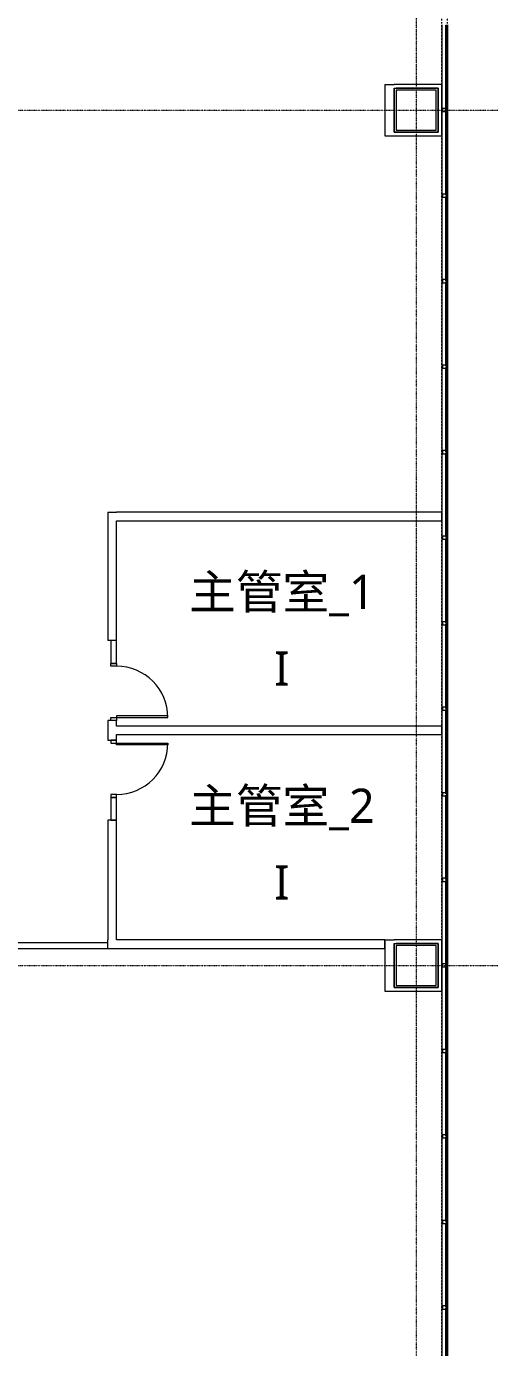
# Model space of a CAD drawing. Extents: x -122301 to 290600, y -29000 to 395522.
# Drawn here: x 254773 to 262884, y 53300 to 76470 of the extents above; entities that cross this region are included whole.
import ezdxf
from ezdxf.enums import TextEntityAlignment as Align

# ---------------------------------------------------------------- set-up
doc = ezdxf.new("R2010")
doc.units = 0
doc.header["$LTSCALE"] = 10
for name, pattern in [('H12PL2$0$HIDDEN', [0.375, 0.25, -0.125]), ('H12PL2$0$JJP_三點線', [0.9, 0.3, -0.15, 0, -0.15, 0, -0.15, 0, -0.15]), ('H12PL2$0$TAI_虛線', [5.644, 2.822, -2.822])]:
    doc.linetypes.add(name, pattern=pattern)
for name, color, linetype in [('H12PL2$0$A-WALL-IN', 252, 'Continuous'), ('H12PL2$0$A-WINDOW', 252, 'Continuous'), ('H12PL2$0$A-ZONE', 252, 'Continuous'), ('H12PL2$0$Door', 252, 'Continuous'), ('H12PL2$0$S-COL', 252, 'Continuous'), ('H12PL2$0$S-GRID', 252, 'Continuous')]:
    doc.layers.add(name, color=color, linetype=linetype)
doc.styles.add('H12PL2$0$Standard', font='', dxfattribs={"width": 0.8})
doc.styles.get('H12PL2$0$Standard').set_extended_font_data('Microsoft JhengHei')

# ---------------------------------------------------------------- blocks, each defined once
blk = doc.blocks.new('H12PL2')
at = {"layer": 'H12PL2$0$A-WALL-IN', "lineweight": 0}
for p, q in [((256350, 65300), (256250, 65300)), ((256350, 64300), (256250, 64300)), ((256350, 63950), (256250, 63950)), ((256350, 62950), (256250, 62950))]:
    blk.add_line(p, q, dxfattribs=at)
at = {"layer": 'H12PL2$0$A-WALL-IN', "lineweight": 0, "flags": 128}
for points in [[(261050, 75450), (261215, 75450)], [(261050, 75450), (261050, 74550)], [(261985, 75450), (261215, 75450)], [(261215, 74615), (261215, 75385)], [(261215, 75385), (261985, 75385)], [(261215, 75385), (261250, 75385)], [(261215, 75385), (261215, 74615)], [(261950, 75385), (261250, 75385)], [(261985, 75385), (261950, 75385)], [(262050, 75450), (261985, 75450)], [(261985, 75385), (261985, 74615)], [(261985, 74650), (261985, 75385)], [(262050, 74615), (262050, 75450)], [(261985, 74615), (261215, 74615)], [(261215, 74615), (261250, 74615)], [(261250, 74615), (261985, 74615)], [(261985, 74615), (261985, 74650)], [(262050, 74550), (262050, 74615)], [(261050, 74550), (261215, 74550)], [(261215, 74550), (262050, 74550)], [(256200, 67950), (256350, 67950)], [(256200, 67950), (256200, 65700)], [(262050, 67950), (256350, 67950)], [(262050, 67800), (262050, 67950)], [(256350, 67800), (262050, 67800)], [(256350, 65700), (256350, 67800)], [(256350, 65700), (256200, 65700)], [(256250, 65700), (256250, 65300)], [(256350, 65700), (256250, 65700)], [(256350, 65300), (256350, 65700)], [(256200, 64300), (256200, 63950)], [(256350, 64300), (256200, 64300)], [(256350, 64200), (256350, 64300)], [(262050, 64200), (256350, 64200)], [(262050, 64050), (262050, 64200)], [(256200, 63950), (256350, 63950)], [(256350, 63950), (256350, 64050)], [(256350, 64050), (262050, 64050)], [(256250, 62950), (256250, 62550)], [(256350, 62550), (256350, 62950)], [(256200, 62550), (256200, 60450)], [(256350, 62550), (256200, 62550)], [(256250, 62550), (256350, 62550)], [(256350, 60450), (256350, 62550)], [(256200, 60300), (256200, 60450)], [(256200, 60300), (261050, 60300)], [(261050, 60450), (256350, 60450)], [(261050, 60300), (261050, 60450)], [(261050, 60450), (261215, 60450)], [(261050, 60450), (261050, 59550)], [(261985, 60450), (261215, 60450)], [(261215, 59615), (261215, 60385)], [(261215, 60385), (261985, 60385)], [(261215, 60385), (261250, 60385)], [(261215, 60385), (261215, 59615)], [(261950, 60385), (261250, 60385)], [(261985, 60385), (261950, 60385)], [(262050, 60450), (261985, 60450)], [(261985, 60385), (261985, 59615)], [(261985, 59650), (261985, 60385)], [(262050, 59615), (262050, 60450)], [(261050, 59550), (261215, 59550)], [(261985, 59615), (261215, 59615)], [(261215, 59615), (261250, 59615)], [(261215, 59550), (262050, 59550)], [(261250, 59615), (261985, 59615)], [(261985, 59615), (261985, 59650)], [(262050, 59550), (262050, 59615)]]:
    blk.add_lwpolyline(points, dxfattribs=at)
at = {"layer": 'H12PL2$0$A-WALL-IN', "linetype": 'H12PL2$0$HIDDEN', "lineweight": 0, "flags": 128}
for points in [[(256200, 60400), (253050, 60400)], [(253050, 60300), (256200, 60300)], [(256200, 60300), (256200, 60400)]]:
    blk.add_lwpolyline(points, dxfattribs=at)
at = {"layer": 'H12PL2$0$A-WINDOW', "lineweight": 0}
for p, q in [((262060, 75030), (262060, 74970)), ((262130, 75030), (262060, 75030)), ((262130, 74970), (262060, 74970)), ((262130, 75030), (262130, 74970)), ((262060, 73530), (262060, 73470)), ((262130, 73530), (262060, 73530)), ((262130, 73470), (262060, 73470)), ((262130, 73530), (262130, 73470)), ((262060, 72030), (262060, 71970)), ((262130, 72030), (262060, 72030)), ((262130, 71970), (262060, 71970)), ((262130, 72030), (262130, 71970)), ((262060, 70530), (262060, 70470)), ((262130, 70530), (262060, 70530)), ((262130, 70470), (262060, 70470)), ((262130, 70530), (262130, 70470)), ((262060, 69030), (262060, 68970)), ((262130, 69030), (262060, 69030)), ((262130, 68970), (262060, 68970)), ((262130, 69030), (262130, 68970)), ((262060, 67530), (262060, 67470)), ((262130, 67530), (262060, 67530)), ((262130, 67470), (262060, 67470)), ((262130, 67530), (262130, 67470)), ((262060, 66030), (262060, 65970)), ((262130, 66030), (262060, 66030)), ((262130, 65970), (262060, 65970)), ((262130, 66030), (262130, 65970)), ((262060, 64530), (262060, 64470)), ((262130, 64530), (262060, 64530)), ((262130, 64470), (262060, 64470)), ((262130, 64530), (262130, 64470)), ((262060, 63030), (262060, 62970)), ((262130, 63030), (262060, 63030)), ((262130, 63030), (262130, 62970)), ((262130, 62970), (262060, 62970)), ((262060, 61530), (262060, 61470)), ((262130, 61530), (262060, 61530)), ((262130, 61470), (262060, 61470)), ((262130, 61530), (262130, 61470)), ((262060, 60030), (262060, 59970)), ((262130, 60030), (262060, 60030)), ((262130, 60030), (262130, 59970)), ((262130, 59970), (262060, 59970)), ((262060, 58530), (262060, 58470)), ((262130, 58530), (262060, 58530)), ((262130, 58470), (262060, 58470)), ((262130, 58530), (262130, 58470)), ((262060, 57030), (262060, 56970)), ((262130, 57030), (262060, 57030)), ((262130, 57030), (262130, 56970)), ((262130, 56970), (262060, 56970)), ((262060, 55530), (262060, 55470)), ((262130, 55530), (262060, 55530)), ((262130, 55470), (262060, 55470)), ((262130, 55530), (262130, 55470)), ((262060, 54030), (262060, 53970)), ((262130, 54030), (262060, 54030)), ((262130, 54030), (262130, 53970)), ((262130, 53970), (262060, 53970))]:
    blk.add_line(p, q, dxfattribs=at)
at = {"layer": 'H12PL2$0$A-WINDOW', "linetype": 'H12PL2$0$TAI_虛線', "lineweight": 0, "flags": 128}
for points in [[(262050, 30520), (262050, 31500), (262050, 33000), (262050, 34500), (262050, 36000), (262050, 37500), (262050, 39000), (262050, 40500), (262050, 42000), (262050, 43500), (262050, 45000), (262050, 46500), (262050, 48000), (262050, 49500), (262050, 51000), (262050, 52500), (262050, 54000), (262050, 55500), (262050, 57000), (262050, 58500), (262050, 60000), (262050, 61500), (262050, 63000), (262050, 64500), (262050, 66000), (262050, 67500), (262050, 69000), (262050, 70500), (262050, 72000), (262050, 73500), (262050, 75000), (262050, 76500), (262050, 78000), (262050, 79500), (262050, 81000), (262050, 82500), (262050, 84000), (262050, 85500), (262050, 87000), (262050, 88500), (262050, 90000), (262050, 90450)], [(262150, 30520), (262150, 31500), (262150, 33000), (262150, 34500), (262150, 36000), (262150, 37500), (262150, 39000), (262150, 40500), (262150, 42000), (262150, 43500), (262150, 45000), (262150, 46500), (262150, 48000), (262150, 49500), (262150, 51000), (262150, 52500), (262150, 54000), (262150, 55500), (262150, 57000), (262150, 58500), (262150, 60000), (262150, 61500), (262150, 63000), (262150, 64500), (262150, 66000), (262150, 67500), (262150, 69000), (262150, 70500), (262150, 72000), (262150, 73500), (262150, 75000), (262150, 76500), (262150, 78000), (262150, 79500), (262150, 81000), (262150, 82500), (262150, 84000), (262150, 85500), (262150, 87000), (262150, 88500), (262150, 90000), (262150, 90550)]]:
    blk.add_lwpolyline(points, dxfattribs=at)
at = {"layer": 'H12PL2$0$A-WINDOW', "lineweight": 0, "flags": 128}
for points in [[(262050, 76500), (262050, 75000), (262050, 73500), (262050, 72000), (262050, 70500), (262050, 69000), (262050, 67500), (262050, 66000), (262050, 64500), (262050, 63000), (262050, 61500), (262050, 60000), (262050, 58500), (262050, 57000), (262050, 55500), (262050, 54000), (262050, 52500)], [(262140, 52500), (262140, 54000), (262140, 55500), (262140, 57000), (262140, 58500), (262140, 60000), (262140, 61500), (262140, 63000), (262140, 64500), (262140, 66000), (262140, 67500), (262140, 69000), (262140, 70500), (262140, 72000), (262140, 73500), (262140, 75000), (262140, 76500)], [(262150, 76500), (262150, 75000), (262150, 73500), (262150, 72000), (262150, 70500), (262150, 69000), (262150, 67500), (262150, 66000), (262150, 64500), (262150, 63000), (262150, 61500), (262150, 60000), (262150, 58500), (262150, 57000), (262150, 55500), (262150, 54000), (262150, 52500)], [(262120, 75030), (262120, 76470)], [(262120, 73530), (262120, 74970)], [(262120, 72030), (262120, 73470)], [(262120, 70530), (262120, 71970)], [(262120, 69030), (262120, 70470)], [(262120, 67530), (262120, 68970)], [(262120, 66030), (262120, 67470)], [(262120, 64530), (262120, 65970)], [(262120, 63030), (262120, 64470)], [(262120, 61530), (262120, 62970)], [(262120, 60030), (262120, 61470)], [(262120, 58530), (262120, 59970)], [(262120, 57030), (262120, 58470)], [(262120, 55530), (262120, 56970)], [(262120, 54030), (262120, 55470)], [(262120, 52530), (262120, 53970)]]:
    blk.add_lwpolyline(points, dxfattribs=at)
for points in [[(262140, 75010), (262120, 75010), (262120, 76490), (262140, 76490)], [(262140, 73510), (262120, 73510), (262120, 74990), (262140, 74990)], [(262140, 72010), (262120, 72010), (262120, 73490), (262140, 73490)], [(262140, 70510), (262120, 70510), (262120, 71990), (262140, 71990)], [(262140, 69010), (262120, 69010), (262120, 70490), (262140, 70490)], [(262140, 67510), (262120, 67510), (262120, 68990), (262140, 68990)], [(262140, 66010), (262120, 66010), (262120, 67490), (262140, 67490)], [(262140, 64510), (262120, 64510), (262120, 65990), (262140, 65990)], [(262140, 63010), (262120, 63010), (262120, 64490), (262140, 64490)], [(262140, 61510), (262120, 61510), (262120, 62990), (262140, 62990)], [(262140, 60010), (262120, 60010), (262120, 61490), (262140, 61490)], [(262140, 58510), (262120, 58510), (262120, 59990), (262140, 59990)], [(262140, 57010), (262120, 57010), (262120, 58490), (262140, 58490)], [(262140, 55510), (262120, 55510), (262120, 56990), (262140, 56990)], [(262140, 54010), (262120, 54010), (262120, 55490), (262140, 55490)], [(262140, 52510), (262120, 52510), (262120, 53990), (262140, 53990)]]:
    blk.add_lwpolyline(points, close=True, dxfattribs=at)
at = {"layer": 'H12PL2$0$Door', "lineweight": 0}
for p, q in [((256250, 65250), (256250, 65300)), ((256250, 65300), (256350, 65300)), ((256350, 65250), (256250, 65250)), ((256350, 65300), (256350, 65250)), ((256250, 64300), (256250, 64350)), ((256250, 64350), (256350, 64350)), ((256350, 64300), (256250, 64300)), ((257250, 64380), (256350, 64380)), ((256350, 64380), (256350, 64350)), ((256350, 64350), (257250, 64350)), ((256350, 64350), (256350, 64300)), ((257250, 64350), (257250, 64380)), ((256350, 63950), (256250, 63950)), ((256250, 63950), (256250, 63900)), ((256350, 63900), (256350, 63950)), ((256250, 63900), (256350, 63900)), ((256350, 63900), (257250, 63900)), ((256350, 63870), (256350, 63900)), ((257250, 63870), (256350, 63870)), ((257250, 63900), (257250, 63870)), ((256350, 63000), (256250, 63000)), ((256250, 63000), (256250, 62950)), ((256250, 62950), (256350, 62950)), ((256350, 62950), (256350, 63000))]:
    blk.add_line(p, q, dxfattribs=at)
for centre, start, end in [((256350, 64350), 0, 90), ((256350, 63900), 270, 0)]:
    blk.add_arc(centre, 900, start, end, dxfattribs=at)
at = {"layer": 'H12PL2$0$S-COL', "lineweight": 0, "flags": 128}
for points in [[(261250, 74650), (261950, 74650), (261950, 75350), (261250, 75350)], [(261250, 59650), (261950, 59650), (261950, 60350), (261250, 60350)]]:
    blk.add_lwpolyline(points, close=True, dxfattribs=at)
at = {"layer": 'H12PL2$0$S-GRID', "linetype": 'H12PL2$0$JJP_三點線', "lineweight": 0}
for p, q in [((261600, 128250), (261600, -28000)), ((-29000, 75000), (289600, 75000)), ((-29000, 60000), (289600, 60000))]:
    blk.add_line(p, q, dxfattribs=at)
at = {"layer": 'H12PL2$0$A-ZONE', "style": 'H12PL2$0$Standard'}
for s, p in [('主管室_1', (259246.03, 66852.27)), ('I', (259246.03, 65508.1)), ('主管室_2', (259246.03, 63102.27)), ('I', (259246.03, 61758.1))]:
    blk.add_text(s, height=600, dxfattribs=at).set_placement(p, align=Align.TOP_CENTER)

msp = doc.modelspace()

# ---------------------------------------------------------------- block references
msp.add_blockref('H12PL2', (0, 0))

doc.saveas('drawing.dxf')
